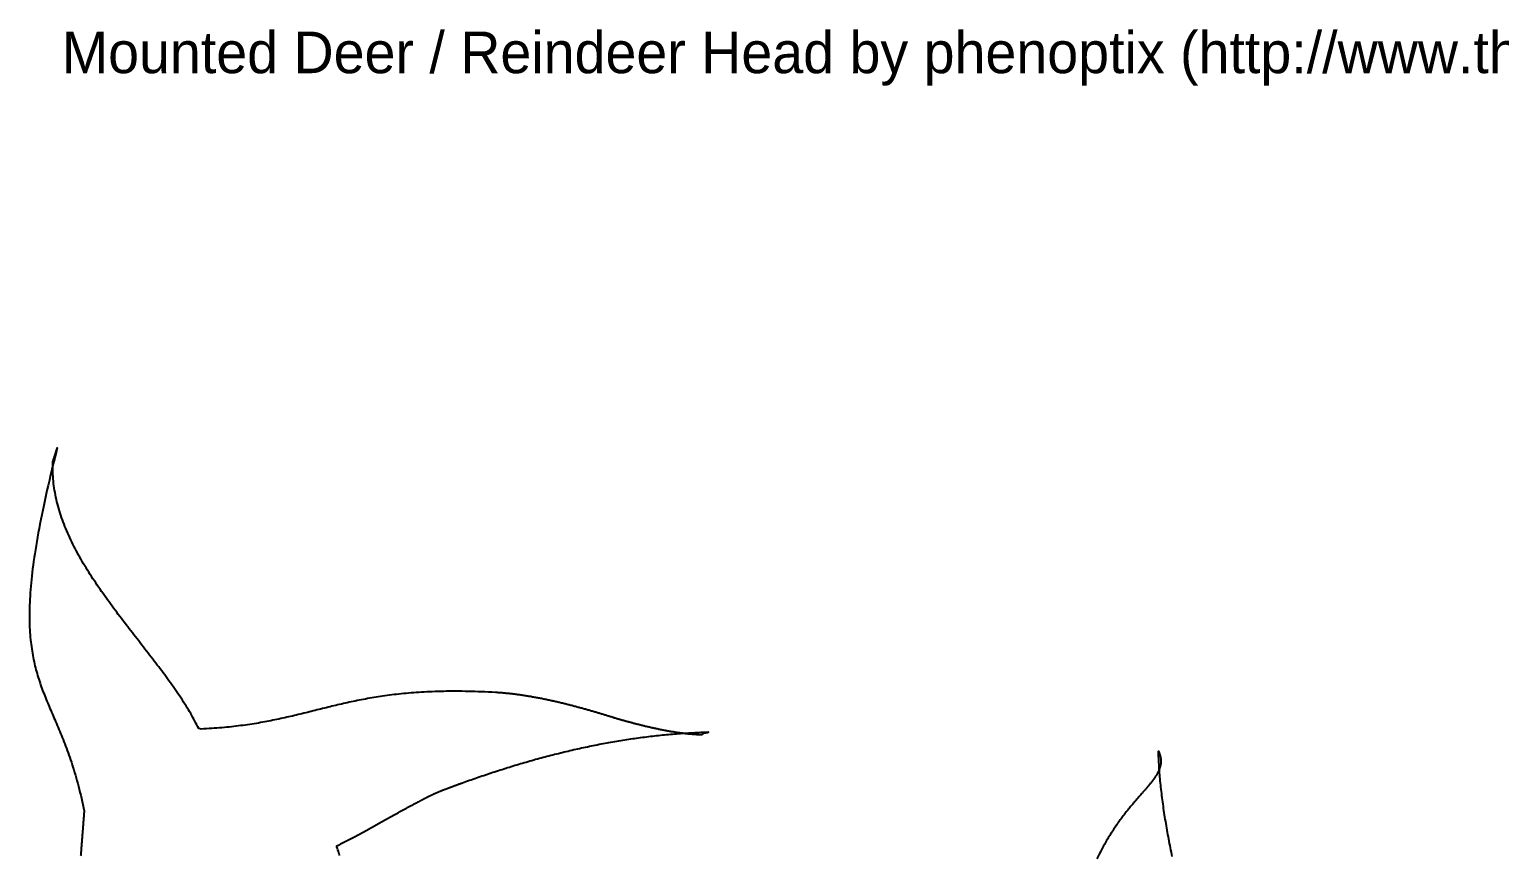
# Model space of a CAD drawing. Extents: x -41.2 to 15.8, y -4.2 to 22.
# Drawn here: x -41.13 to -34.06, y 10.86 to 14.83 of the extents above; entities that cross this region are included whole.
import ezdxf

# ---------------------------------------------------------------- set-up
doc = ezdxf.new("R2010")
doc.units = 0
doc.header["$MEASUREMENT"] = 0
doc.layers.add('dont_cut', color=3, linetype='CONTINUOUS')
doc.layers.add('LAYER_1', color=7, linetype='CONTINUOUS')

msp = doc.modelspace()

# ---------------------------------------------------------------- linework, layer by layer
at = {"layer": 'LAYER_1', "color": 7}
for points in [[(-39.6379, 10.8552, 0), (-39.6399, 10.8618, 0), (-39.642, 10.8685, 0), (-39.6442, 10.8755, 0), (-39.6465, 10.8826, 0), (-39.6488, 10.8899, 0), (-39.6512, 10.8974, 0), (-39.6515, 10.9029, 0), (-39.648, 10.9045, 0), (-39.6445, 10.9062, 0), (-39.6411, 10.9079, 0), (-39.6377, 10.9095, 0), (-39.6343, 10.9112, 0), (-39.6309, 10.9129, 0), (-39.6276, 10.9145, 0), (-39.6242, 10.9162, 0), (-39.6209, 10.9178, 0), (-39.6176, 10.9195, 0), (-39.6143, 10.9211, 0), (-39.6111, 10.9228, 0), (-39.6078, 10.9244, 0), (-39.6046, 10.926, 0), (-39.6014, 10.9277, 0), (-39.5982, 10.9293, 0), (-39.595, 10.9309, 0), (-39.5918, 10.9325, 0), (-39.5887, 10.9342, 0), (-39.5855, 10.9358, 0), (-39.5824, 10.9374, 0), (-39.5793, 10.939, 0), (-39.5762, 10.9406, 0), (-39.5731, 10.9422, 0), (-39.57, 10.9438, 0), (-39.567, 10.9455, 0), (-39.5639, 10.9471, 0), (-39.5609, 10.9487, 0), (-39.5579, 10.9503, 0), (-39.5549, 10.9519, 0), (-39.5519, 10.9535, 0), (-39.5489, 10.9551, 0), (-39.5459, 10.9567, 0), (-39.5429, 10.9583, 0), (-39.54, 10.9598, 0), (-39.537, 10.9614, 0), (-39.5341, 10.963, 0), (-39.5311, 10.9646, 0), (-39.5282, 10.9662, 0), (-39.5253, 10.9678, 0), (-39.5224, 10.9694, 0), (-39.5195, 10.971, 0), (-39.5166, 10.9726, 0), (-39.5137, 10.9742, 0), (-39.5108, 10.9757, 0), (-39.5079, 10.9773, 0), (-39.5051, 10.9789, 0), (-39.5022, 10.9805, 0), (-39.4993, 10.9821, 0), (-39.4965, 10.9837, 0), (-39.4936, 10.9853, 0), (-39.4908, 10.9869, 0), (-39.4879, 10.9885, 0), (-39.4851, 10.99, 0), (-39.4823, 10.9916, 0), (-39.4794, 10.9932, 0), (-39.4766, 10.9948, 0), (-39.4737, 10.9964, 0), (-39.4709, 10.998, 0), (-39.4681, 10.9996, 0), (-39.4652, 11.0012, 0), (-39.4624, 11.0028, 0), (-39.4596, 11.0044, 0), (-39.4567, 11.006, 0), (-39.4539, 11.0076, 0), (-39.4511, 11.0092, 0), (-39.4482, 11.0108, 0), (-39.4454, 11.0124, 0), (-39.4426, 11.014, 0), (-39.4397, 11.0156, 0), (-39.4369, 11.0172, 0), (-39.434, 11.0189, 0), (-39.4312, 11.0205, 0), (-39.4283, 11.0221, 0), (-39.4254, 11.0237, 0), (-39.4226, 11.0253, 0), (-39.4197, 11.027, 0), (-39.4168, 11.0286, 0), (-39.4139, 11.0302, 0), (-39.4111, 11.0319, 0), (-39.4082, 11.0335, 0), (-39.4053, 11.0351, 0), (-39.4023, 11.0368, 0), (-39.3994, 11.0384, 0), (-39.3965, 11.0401, 0), (-39.3936, 11.0417, 0), (-39.3906, 11.0434, 0), (-39.3877, 11.045, 0), (-39.3847, 11.0467, 0), (-39.3818, 11.0484, 0), (-39.3788, 11.05, 0), (-39.3758, 11.0517, 0), (-39.3728, 11.0534, 0), (-39.3698, 11.0551, 0), (-39.3668, 11.0567, 0), (-39.3637, 11.0584, 0), (-39.3607, 11.0601, 0), (-39.3576, 11.0618, 0), (-39.3546, 11.0635, 0), (-39.3515, 11.0652, 0), (-39.3484, 11.0669, 0), (-39.3453, 11.0687, 0), (-39.3422, 11.0704, 0), (-39.339, 11.0721, 0), (-39.3359, 11.0738, 0), (-39.3327, 11.0756, 0), (-39.3295, 11.0773, 0), (-39.3263, 11.079, 0), (-39.3231, 11.0808, 0), (-39.3199, 11.0826, 0), (-39.3166, 11.0843, 0), (-39.3134, 11.0861, 0), (-39.3101, 11.0878, 0), (-39.3068, 11.0896, 0), (-39.3035, 11.0914, 0), (-39.3001, 11.0932, 0), (-39.2968, 11.095, 0), (-39.2934, 11.0968, 0), (-39.29, 11.0986, 0), (-39.2866, 11.1004, 0), (-39.2832, 11.1022, 0), (-39.2797, 11.1041, 0), (-39.2762, 11.1059, 0), (-39.2727, 11.1077, 0), (-39.2692, 11.1096, 0), (-39.2657, 11.1114, 0), (-39.2621, 11.1133, 0), (-39.2596, 11.1146, 0), (-39.2578, 11.1155, 0), (-39.2561, 11.1164, 0), (-39.2543, 11.1173, 0), (-39.2526, 11.1182, 0), (-39.2509, 11.1191, 0), (-39.2492, 11.12, 0), (-39.2476, 11.1209, 0), (-39.2459, 11.1217, 0), (-39.2443, 11.1225, 0), (-39.2427, 11.1234, 0), (-39.2412, 11.1242, 0), (-39.2396, 11.125, 0), (-39.2381, 11.1258, 0), (-39.2366, 11.1266, 0), (-39.2351, 11.1273, 0), (-39.2337, 11.1281, 0), (-39.2322, 11.1288, 0), (-39.2308, 11.1296, 0), (-39.2294, 11.1303, 0), (-39.228, 11.131, 0), (-39.2266, 11.1318, 0), (-39.2252, 11.1325, 0), (-39.2239, 11.1332, 0), (-39.2225, 11.1338, 0), (-39.2212, 11.1345, 0), (-39.2199, 11.1352, 0), (-39.2186, 11.1359, 0), (-39.2173, 11.1365, 0), (-39.216, 11.1372, 0), (-39.2148, 11.1378, 0), (-39.2135, 11.1385, 0), (-39.2123, 11.1391, 0), (-39.211, 11.1397, 0), (-39.2098, 11.1403, 0), (-39.2086, 11.141, 0), (-39.2073, 11.1416, 0), (-39.2061, 11.1422, 0), (-39.2049, 11.1428, 0), (-39.2037, 11.1434, 0), (-39.2025, 11.1439, 0), (-39.2013, 11.1445, 0), (-39.2001, 11.1451, 0), (-39.1989, 11.1457, 0), (-39.1978, 11.1463, 0), (-39.1966, 11.1468, 0), (-39.1954, 11.1474, 0), (-39.1942, 11.148, 0), (-39.193, 11.1485, 0), (-39.1918, 11.1491, 0), (-39.1906, 11.1497, 0), (-39.1895, 11.1502, 0), (-39.1883, 11.1508, 0), (-39.1871, 11.1513, 0), (-39.1859, 11.1519, 0), (-39.1847, 11.1524, 0), (-39.1834, 11.153, 0), (-39.1822, 11.1535, 0), (-39.181, 11.1541, 0), (-39.1798, 11.1546, 0), (-39.1785, 11.1552, 0), (-39.1773, 11.1557, 0), (-39.176, 11.1563, 0), (-39.1748, 11.1568, 0), (-39.1735, 11.1574, 0), (-39.1722, 11.158, 0), (-39.1709, 11.1585, 0), (-39.1696, 11.1591, 0), (-39.1683, 11.1596, 0), (-39.167, 11.1602, 0), (-39.1656, 11.1608, 0), (-39.1643, 11.1613, 0), (-39.1629, 11.1619, 0), (-39.1615, 11.1625, 0), (-39.1601, 11.1631, 0), (-39.1587, 11.1637, 0), (-39.1573, 11.1642, 0), (-39.1558, 11.1648, 0), (-39.1543, 11.1654, 0), (-39.1529, 11.166, 0), (-39.1513, 11.1667, 0), (-39.1498, 11.1673, 0), (-39.1483, 11.1679, 0), (-39.1467, 11.1685, 0), (-39.1451, 11.1691, 0), (-39.1435, 11.1698, 0), (-39.1418, 11.1704, 0), (-39.1402, 11.1711, 0), (-39.1385, 11.1717, 0), (-39.1368, 11.1724, 0), (-39.1351, 11.1731, 0), (-39.1333, 11.1738, 0), (-39.1315, 11.1744, 0), (-39.1297, 11.1751, 0), (-39.1279, 11.1758, 0), (-39.126, 11.1766, 0), (-39.1241, 11.1773, 0), (-39.1222, 11.178, 0), (-39.1202, 11.1788, 0), (-39.1182, 11.1795, 0), (-39.1162, 11.1803, 0), (-39.1142, 11.181, 0), (-39.1121, 11.1818, 0), (-39.11, 11.1826, 0), (-39.1078, 11.1834, 0), (-39.1056, 11.1842, 0), (-39.1034, 11.1851, 0), (-39.1012, 11.1859, 0), (-39.0989, 11.1868, 0), (-39.0965, 11.1876, 0), (-39.0942, 11.1885, 0), (-39.0918, 11.1894, 0), (-39.0894, 11.1903, 0), (-39.0869, 11.1912, 0), (-39.0844, 11.1921, 0), (-39.0818, 11.193, 0), (-39.0792, 11.194, 0), (-39.0766, 11.195, 0), (-39.0739, 11.1959, 0), (-39.0712, 11.1969, 0), (-39.0684, 11.198, 0), (-39.0656, 11.199, 0), (-39.0628, 11.2, 0), (-39.0599, 11.2011, 0), (-39.0569, 11.2021, 0), (-39.0539, 11.2032, 0), (-39.0509, 11.2043, 0), (-39.0478, 11.2055, 0), (-39.0398, 11.2084, 0), (-39.0313, 11.2114, 0), (-39.0227, 11.2145, 0), (-39.0141, 11.2176, 0), (-39.0055, 11.2206, 0), (-38.9969, 11.2237, 0), (-38.9883, 11.2267, 0), (-38.9796, 11.2297, 0), (-38.9709, 11.2327, 0), (-38.9623, 11.2357, 0), (-38.9536, 11.2387, 0), (-38.9449, 11.2416, 0), (-38.9361, 11.2446, 0), (-38.9274, 11.2475, 0), (-38.9186, 11.2505, 0), (-38.9099, 11.2534, 0), (-38.9011, 11.2563, 0), (-38.8923, 11.2591, 0), (-38.8835, 11.262, 0), (-38.8746, 11.2649, 0), (-38.8658, 11.2677, 0), (-38.8569, 11.2705, 0), (-38.8481, 11.2733, 0), (-38.8392, 11.2761, 0), (-38.8303, 11.2789, 0), (-38.8214, 11.2817, 0), (-38.8125, 11.2844, 0), (-38.8035, 11.2872, 0), (-38.7946, 11.2899, 0), (-38.7856, 11.2926, 0), (-38.7766, 11.2953, 0), (-38.7677, 11.2979, 0), (-38.7587, 11.3006, 0), (-38.7496, 11.3032, 0), (-38.7406, 11.3058, 0), (-38.7316, 11.3084, 0), (-38.7225, 11.311, 0), (-38.7135, 11.3136, 0), (-38.7044, 11.3161, 0), (-38.6953, 11.3187, 0), (-38.6862, 11.3212, 0), (-38.6771, 11.3237, 0), (-38.668, 11.3261, 0), (-38.6588, 11.3286, 0), (-38.6497, 11.331, 0), (-38.6405, 11.3335, 0), (-38.6314, 11.3359, 0), (-38.6222, 11.3382, 0), (-38.613, 11.3406, 0), (-38.6038, 11.3429, 0), (-38.5946, 11.3452, 0), (-38.5854, 11.3475, 0), (-38.5761, 11.3498, 0), (-38.5669, 11.3521, 0), (-38.5576, 11.3543, 0), (-38.5484, 11.3565, 0), (-38.5391, 11.3587, 0), (-38.5298, 11.3609, 0), (-38.5205, 11.3631, 0), (-38.5112, 11.3652, 0), (-38.5019, 11.3673, 0), (-38.4926, 11.3694, 0), (-38.4832, 11.3715, 0), (-38.4739, 11.3735, 0), (-38.4645, 11.3755, 0), (-38.4552, 11.3775, 0), (-38.4458, 11.3795, 0), (-38.4364, 11.3815, 0), (-38.427, 11.3834, 0), (-38.4176, 11.3853, 0), (-38.4082, 11.3872, 0), (-38.3988, 11.389, 0), (-38.3894, 11.3909, 0), (-38.38, 11.3927, 0), (-38.3705, 11.3945, 0), (-38.3611, 11.3962, 0), (-38.3516, 11.398, 0), (-38.3422, 11.3997, 0), (-38.3327, 11.4014, 0), (-38.3232, 11.403, 0), (-38.3137, 11.4047, 0), (-38.3042, 11.4063, 0), (-38.2947, 11.4079, 0), (-38.2852, 11.4094, 0), (-38.2757, 11.411, 0), (-38.2662, 11.4125, 0), (-38.2567, 11.414, 0), (-38.2471, 11.4154, 0), (-38.2376, 11.4168, 0), (-38.228, 11.4182, 0), (-38.2185, 11.4196, 0), (-38.2089, 11.421, 0), (-38.1993, 11.4223, 0), (-38.1898, 11.4236, 0), (-38.1802, 11.4248, 0), (-38.1706, 11.4261, 0), (-38.161, 11.4273, 0), (-38.1514, 11.4285, 0), (-38.1418, 11.4296, 0), (-38.1322, 11.4307, 0), (-38.1226, 11.4318, 0), (-38.113, 11.4329, 0), (-38.1033, 11.4339, 0), (-38.0937, 11.4349, 0), (-38.0841, 11.4359, 0), (-38.0744, 11.4368, 0), (-38.0648, 11.4378, 0), (-38.0551, 11.4386, 0), (-38.0455, 11.4395, 0), (-38.0358, 11.4403, 0), (-38.0262, 11.4411, 0), (-38.0165, 11.4419, 0), (-38.0068, 11.4426, 0), (-37.9972, 11.4433, 0), (-37.9875, 11.444, 0), (-37.9778, 11.4446, 0), (-37.9681, 11.4452, 0), (-37.9584, 11.4458, 0), (-37.9487, 11.4463, 0), (-37.939, 11.4468, 0), (-37.9293, 11.4473, 0), (-37.9196, 11.4478, 0), (-37.9099, 11.4482, 0), (-37.9002, 11.4486, 0), (-37.8905, 11.4489, 0), (-37.8808, 11.4492, 0), (-37.8711, 11.4495, 0), (-37.8631, 11.4497, 0), (-37.8633, 11.4495, 0), (-37.8635, 11.4493, 0), (-37.8637, 11.4492, 0), (-37.8639, 11.449, 0), (-37.8641, 11.4489, 0), (-37.8644, 11.4487, 0), (-37.8646, 11.4486, 0), (-37.8648, 11.4484, 0), (-37.8651, 11.4483, 0), (-37.8653, 11.4482, 0), (-37.8655, 11.448, 0), (-37.8658, 11.4479, 0), (-37.866, 11.4478, 0), (-37.8663, 11.4477, 0), (-37.8665, 11.4476, 0), (-37.8668, 11.4475, 0), (-37.867, 11.4474, 0), (-37.8673, 11.4473, 0), (-37.8676, 11.4472, 0), (-37.8678, 11.4471, 0), (-37.8681, 11.447, 0), (-37.8684, 11.4469, 0), (-37.8686, 11.4468, 0), (-37.8689, 11.4467, 0), (-37.8692, 11.4466, 0), (-37.8695, 11.4466, 0), (-37.8698, 11.4465, 0), (-37.87, 11.4464, 0), (-37.8703, 11.4463, 0), (-37.8706, 11.4463, 0), (-37.8709, 11.4462, 0), (-37.8712, 11.4462, 0), (-37.8715, 11.4461, 0), (-37.8718, 11.446, 0), (-37.8721, 11.446, 0), (-37.8724, 11.4459, 0), (-37.8727, 11.4459, 0), (-37.873, 11.4458, 0), (-37.8733, 11.4458, 0), (-37.8736, 11.4457, 0), (-37.8739, 11.4457, 0), (-37.8742, 11.4456, 0), (-37.8745, 11.4456, 0), (-37.8748, 11.4455, 0), (-37.8751, 11.4455, 0), (-37.8754, 11.4454, 0), (-37.8757, 11.4454, 0), (-37.876, 11.4454, 0), (-37.8763, 11.4453, 0), (-37.8766, 11.4453, 0), (-37.8769, 11.4452, 0), (-37.8772, 11.4452, 0), (-37.8775, 11.4452, 0), (-37.8778, 11.4451, 0), (-37.8781, 11.4451, 0), (-37.8784, 11.445, 0), (-37.8787, 11.445, 0), (-37.879, 11.445, 0), (-37.8793, 11.4449, 0), (-37.8796, 11.4449, 0), (-37.88, 11.4448, 0), (-37.8803, 11.4448, 0), (-37.8806, 11.4448, 0), (-37.8809, 11.4447, 0), (-37.8812, 11.4447, 0), (-37.8814, 11.4446, 0), (-37.8817, 11.4446, 0), (-37.882, 11.4445, 0), (-37.8823, 11.4445, 0), (-37.8826, 11.4444, 0), (-37.8829, 11.4444, 0), (-37.8832, 11.4443, 0), (-37.8835, 11.4443, 0), (-37.8838, 11.4442, 0), (-37.8841, 11.4442, 0), (-37.8843, 11.4441, 0), (-37.8846, 11.4441, 0), (-37.8849, 11.444, 0), (-37.8852, 11.4439, 0), (-37.8855, 11.4439, 0), (-37.8857, 11.4438, 0), (-37.886, 11.4437, 0), (-37.8863, 11.4437, 0), (-37.8865, 11.4436, 0), (-37.8868, 11.4435, 0), (-37.887, 11.4434, 0), (-37.8873, 11.4433, 0), (-37.8876, 11.4433, 0), (-37.8878, 11.4432, 0), (-37.8881, 11.4431, 0), (-37.8883, 11.443, 0), (-37.8885, 11.4429, 0), (-37.8888, 11.4428, 0), (-37.889, 11.4427, 0), (-37.8893, 11.4426, 0), (-37.8895, 11.4424, 0), (-37.8897, 11.4423, 0), (-37.8899, 11.4422, 0), (-37.8901, 11.4421, 0), (-37.8904, 11.4419, 0), (-37.8906, 11.4418, 0), (-37.8908, 11.4417, 0), (-37.891, 11.4415, 0), (-37.8912, 11.4414, 0), (-37.8914, 11.4412, 0), (-37.8916, 11.4411, 0), (-37.8918, 11.4409, 0), (-37.8919, 11.4408, 0), (-37.8921, 11.4406, 0), (-37.8923, 11.4404, 0), (-37.8925, 11.4402, 0), (-37.8926, 11.4401, 0), (-37.8928, 11.4399, 0), (-37.8929, 11.4397, 0), (-37.8931, 11.4395, 0), (-37.8932, 11.4393, 0), (-37.8934, 11.4391, 0), (-37.8935, 11.4388, 0), (-37.8936, 11.4386, 0), (-37.8938, 11.4384, 0), (-37.8939, 11.4382, 0), (-37.894, 11.4379, 0), (-37.8941, 11.4377, 0), (-37.8942, 11.4374, 0), (-37.8943, 11.4372, 0), (-37.8944, 11.4369, 0), (-37.8945, 11.4366, 0), (-37.8962, 11.4365, 0), (-37.9001, 11.4366, 0), (-37.904, 11.4367, 0), (-37.9079, 11.4368, 0), (-37.9118, 11.4369, 0), (-37.9158, 11.4371, 0), (-37.9198, 11.4373, 0), (-37.9238, 11.4375, 0), (-37.9279, 11.4378, 0), (-37.9319, 11.438, 0), (-37.936, 11.4383, 0), (-37.9401, 11.4386, 0), (-37.9442, 11.439, 0), (-37.9483, 11.4393, 0), (-37.9525, 11.4397, 0), (-37.9567, 11.4401, 0), (-37.9608, 11.4405, 0), (-37.965, 11.4409, 0), (-37.9693, 11.4414, 0), (-37.9735, 11.4419, 0), (-37.9777, 11.4424, 0), (-37.982, 11.4429, 0), (-37.9862, 11.4434, 0), (-37.9905, 11.444, 0), (-37.9947, 11.4445, 0), (-37.999, 11.4451, 0), (-38.0033, 11.4457, 0), (-38.0076, 11.4463, 0), (-38.0119, 11.4469, 0), (-38.0162, 11.4476, 0), (-38.0205, 11.4482, 0), (-38.0248, 11.4489, 0), (-38.0291, 11.4496, 0), (-38.0334, 11.4503, 0), (-38.0377, 11.451, 0), (-38.0421, 11.4517, 0), (-38.0464, 11.4525, 0), (-38.0507, 11.4532, 0), (-38.055, 11.454, 0), (-38.0593, 11.4548, 0), (-38.0636, 11.4555, 0), (-38.0678, 11.4563, 0), (-38.0721, 11.4571, 0), (-38.0764, 11.4579, 0), (-38.0807, 11.4588, 0), (-38.0849, 11.4596, 0), (-38.0892, 11.4604, 0), (-38.0934, 11.4613, 0), (-38.0976, 11.4621, 0), (-38.1018, 11.463, 0), (-38.106, 11.4639, 0), (-38.1102, 11.4647, 0), (-38.1143, 11.4656, 0), (-38.1185, 11.4665, 0), (-38.1226, 11.4674, 0), (-38.1267, 11.4683, 0), (-38.1308, 11.4692, 0), (-38.1349, 11.4701, 0), (-38.139, 11.471, 0), (-38.143, 11.4719, 0), (-38.147, 11.4728, 0), (-38.151, 11.4738, 0), (-38.1549, 11.4747, 0), (-38.1589, 11.4756, 0), (-38.1628, 11.4765, 0), (-38.1667, 11.4774, 0), (-38.1705, 11.4784, 0), (-38.1744, 11.4793, 0), (-38.1782, 11.4802, 0), (-38.1819, 11.4811, 0), (-38.1857, 11.482, 0), (-38.1894, 11.483, 0), (-38.1931, 11.4839, 0), (-38.1967, 11.4848, 0), (-38.2003, 11.4857, 0), (-38.2039, 11.4866, 0), (-38.2075, 11.4875, 0), (-38.211, 11.4884, 0), (-38.2144, 11.4893, 0), (-38.2179, 11.4902, 0), (-38.2212, 11.4911, 0), (-38.2246, 11.4919, 0), (-38.2279, 11.4928, 0), (-38.2312, 11.4937, 0), (-38.2344, 11.4945, 0), (-38.2376, 11.4954, 0), (-38.2407, 11.4962, 0), (-38.2438, 11.4971, 0), (-38.2469, 11.4979, 0), (-38.2499, 11.4987, 0), (-38.2528, 11.4995, 0), (-38.2557, 11.5003, 0), (-38.2586, 11.5011, 0), (-38.2614, 11.5019, 0), (-38.2641, 11.5027, 0), (-38.2668, 11.5034, 0), (-38.2695, 11.5042, 0), (-38.2721, 11.5049, 0), (-38.2746, 11.5056, 0), (-38.2771, 11.5063, 0), (-38.2795, 11.507, 0), (-38.2819, 11.5077, 0), (-38.2842, 11.5084, 0), (-38.2865, 11.509, 0), (-38.2887, 11.5097, 0), (-38.2908, 11.5103, 0), (-38.2929, 11.5109, 0), (-38.2949, 11.5115, 0), (-38.2969, 11.5121, 0), (-38.2988, 11.5126, 0), (-38.3006, 11.5132, 0), (-38.3024, 11.5137, 0), (-38.3041, 11.5142, 0), (-38.3057, 11.5147, 0), (-38.3072, 11.5152, 0), (-38.3087, 11.5156, 0), (-38.3102, 11.516, 0), (-38.3115, 11.5164, 0), (-38.3128, 11.5168, 0), (-38.314, 11.5172, 0), (-38.3151, 11.5175, 0), (-38.3162, 11.5179, 0), (-38.3172, 11.5182, 0), (-38.3181, 11.5184, 0), (-38.3189, 11.5187, 0), (-38.3197, 11.5189, 0), (-38.3204, 11.5191, 0), (-38.321, 11.5193, 0), (-38.3238, 11.5202, 0), (-38.3275, 11.5214, 0), (-38.3312, 11.5225, 0), (-38.335, 11.5237, 0), (-38.3388, 11.5248, 0), (-38.3426, 11.526, 0), (-38.3464, 11.5272, 0), (-38.3503, 11.5284, 0), (-38.3541, 11.5295, 0), (-38.358, 11.5307, 0), (-38.3619, 11.5319, 0), (-38.3658, 11.5331, 0), (-38.3697, 11.5343, 0), (-38.3737, 11.5355, 0), (-38.3776, 11.5367, 0), (-38.3816, 11.5379, 0), (-38.3856, 11.5391, 0), (-38.3896, 11.5402, 0), (-38.3937, 11.5414, 0), (-38.3977, 11.5426, 0), (-38.4018, 11.5438, 0), (-38.4059, 11.545, 0), (-38.4099, 11.5462, 0), (-38.4141, 11.5474, 0), (-38.4182, 11.5486, 0), (-38.4223, 11.5498, 0), (-38.4265, 11.551, 0), (-38.4306, 11.5522, 0), (-38.4348, 11.5534, 0), (-38.439, 11.5546, 0), (-38.4432, 11.5558, 0), (-38.4474, 11.557, 0), (-38.4517, 11.5582, 0), (-38.4559, 11.5594, 0), (-38.4602, 11.5606, 0), (-38.4645, 11.5618, 0), (-38.4688, 11.563, 0), (-38.4731, 11.5642, 0), (-38.4774, 11.5654, 0), (-38.4817, 11.5666, 0), (-38.486, 11.5677, 0), (-38.4904, 11.5689, 0), (-38.4947, 11.5701, 0), (-38.4991, 11.5713, 0), (-38.5035, 11.5724, 0), (-38.5079, 11.5736, 0), (-38.5123, 11.5747, 0), (-38.5167, 11.5759, 0), (-38.5212, 11.5771, 0), (-38.5256, 11.5782, 0), (-38.53, 11.5793, 0), (-38.5345, 11.5805, 0), (-38.539, 11.5816, 0), (-38.5434, 11.5827, 0), (-38.5479, 11.5839, 0), (-38.5524, 11.585, 0), (-38.5569, 11.5861, 0), (-38.5615, 11.5872, 0), (-38.566, 11.5883, 0), (-38.5705, 11.5894, 0), (-38.5751, 11.5905, 0), (-38.5796, 11.5916, 0), (-38.5842, 11.5926, 0), (-38.5887, 11.5937, 0), (-38.5933, 11.5948, 0), (-38.5979, 11.5958, 0), (-38.6025, 11.5969, 0), (-38.6071, 11.5979, 0), (-38.6117, 11.599, 0), (-38.6163, 11.6, 0), (-38.6209, 11.601, 0), (-38.6255, 11.602, 0), (-38.6301, 11.603, 0), (-38.6348, 11.604, 0), (-38.6394, 11.605, 0), (-38.6441, 11.606, 0), (-38.6487, 11.6069, 0), (-38.6534, 11.6079, 0), (-38.658, 11.6088, 0), (-38.6627, 11.6098, 0), (-38.6674, 11.6107, 0), (-38.672, 11.6116, 0), (-38.6767, 11.6125, 0), (-38.6814, 11.6134, 0), (-38.6861, 11.6143, 0), (-38.6908, 11.6152, 0), (-38.6955, 11.6161, 0), (-38.7002, 11.6169, 0), (-38.7049, 11.6178, 0), (-38.7096, 11.6186, 0), (-38.7143, 11.6194, 0), (-38.719, 11.6203, 0), (-38.7237, 11.6211, 0), (-38.7284, 11.6218, 0), (-38.7331, 11.6226, 0), (-38.7379, 11.6234, 0), (-38.7426, 11.6241, 0), (-38.7473, 11.6249, 0), (-38.752, 11.6256, 0), (-38.7568, 11.6263, 0), (-38.7615, 11.627, 0), (-38.7662, 11.6277, 0), (-38.7709, 11.6284, 0), (-38.7757, 11.629, 0), (-38.7804, 11.6297, 0), (-38.7851, 11.6303, 0), (-38.7899, 11.6309, 0), (-38.7946, 11.6315, 0), (-38.7993, 11.6321, 0), (-38.804, 11.6327, 0), (-38.8088, 11.6333, 0), (-38.8135, 11.6338, 0), (-38.8182, 11.6343, 0), (-38.8229, 11.6348, 0), (-38.8277, 11.6353, 0), (-38.8324, 11.6358, 0), (-38.8371, 11.6363, 0), (-38.8418, 11.6367, 0), (-38.8465, 11.6372, 0), (-38.8512, 11.6376, 0), (-38.8559, 11.638, 0), (-38.8607, 11.6384, 0), (-38.8654, 11.6388, 0), (-38.8701, 11.6391, 0), (-38.8747, 11.6394, 0), (-38.8794, 11.6398, 0), (-38.8841, 11.6401, 0), (-38.8888, 11.6403, 0), (-38.9056, 11.6413, 0), (-38.9225, 11.6422, 0), (-38.9392, 11.6429, 0), (-38.9556, 11.6436, 0), (-38.9718, 11.6443, 0), (-38.9879, 11.6448, 0), (-39.0037, 11.6452, 0), (-39.0193, 11.6456, 0), (-39.0347, 11.6459, 0), (-39.05, 11.6461, 0), (-39.065, 11.6463, 0), (-39.0799, 11.6463, 0), (-39.0945, 11.6463, 0), (-39.109, 11.6463, 0), (-39.1233, 11.6461, 0), (-39.1375, 11.6459, 0), (-39.1514, 11.6456, 0), (-39.1652, 11.6452, 0), (-39.1788, 11.6448, 0), (-39.1923, 11.6443, 0), (-39.2056, 11.6438, 0), (-39.2187, 11.6432, 0), (-39.2317, 11.6425, 0), (-39.2445, 11.6417, 0), (-39.2572, 11.6409, 0), (-39.2697, 11.6401, 0), (-39.2821, 11.6392, 0), (-39.2943, 11.6382, 0), (-39.3064, 11.6372, 0), (-39.3184, 11.6361, 0), (-39.3302, 11.635, 0), (-39.342, 11.6338, 0), (-39.3535, 11.6326, 0), (-39.365, 11.6313, 0), (-39.3763, 11.6299, 0), (-39.3876, 11.6286, 0), (-39.3987, 11.6272, 0), (-39.4097, 11.6257, 0), (-39.4206, 11.6242, 0), (-39.4314, 11.6226, 0), (-39.4421, 11.6211, 0), (-39.4526, 11.6194, 0), (-39.4631, 11.6178, 0), (-39.4735, 11.6161, 0), (-39.4838, 11.6143, 0), (-39.494, 11.6126, 0), (-39.5042, 11.6107, 0), (-39.5142, 11.6089, 0), (-39.5242, 11.607, 0), (-39.5341, 11.6051, 0), (-39.5439, 11.6032, 0), (-39.5537, 11.6013, 0), (-39.5634, 11.5993, 0), (-39.573, 11.5973, 0), (-39.5826, 11.5953, 0), (-39.5921, 11.5932, 0), (-39.6016, 11.5911, 0), (-39.611, 11.589, 0), (-39.6203, 11.5869, 0), (-39.6296, 11.5848, 0), (-39.6389, 11.5827, 0), (-39.6481, 11.5805, 0), (-39.6573, 11.5783, 0), (-39.6665, 11.5761, 0), (-39.6756, 11.5739, 0), (-39.6847, 11.5717, 0), (-39.6938, 11.5695, 0), (-39.7028, 11.5673, 0), (-39.7119, 11.5651, 0), (-39.7209, 11.5628, 0), (-39.7299, 11.5606, 0), (-39.7389, 11.5583, 0), (-39.7479, 11.5561, 0), (-39.7568, 11.5538, 0), (-39.7658, 11.5516, 0), (-39.7748, 11.5493, 0), (-39.7838, 11.5471, 0), (-39.7928, 11.5448, 0), (-39.8018, 11.5426, 0), (-39.8108, 11.5404, 0), (-39.8199, 11.5381, 0), (-39.8289, 11.5359, 0), (-39.838, 11.5337, 0), (-39.8471, 11.5315, 0), (-39.8563, 11.5294, 0), (-39.8654, 11.5272, 0), (-39.8746, 11.525, 0), (-39.8839, 11.5229, 0), (-39.8931, 11.5208, 0), (-39.9025, 11.5187, 0), (-39.9118, 11.5166, 0), (-39.9213, 11.5145, 0), (-39.9307, 11.5125, 0), (-39.9403, 11.5105, 0), (-39.9498, 11.5085, 0), (-39.9595, 11.5065, 0), (-39.9692, 11.5045, 0), (-39.979, 11.5026, 0), (-39.9888, 11.5007, 0), (-39.9988, 11.4989, 0), (-40.0088, 11.4971, 0), (-40.0188, 11.4953, 0), (-40.029, 11.4935, 0), (-40.0392, 11.4918, 0), (-40.0496, 11.4901, 0), (-40.06, 11.4884, 0), (-40.0705, 11.4868, 0), (-40.0811, 11.4853, 0), (-40.0919, 11.4837, 0), (-40.1027, 11.4822, 0), (-40.1136, 11.4808, 0), (-40.1246, 11.4794, 0), (-40.1358, 11.478, 0), (-40.147, 11.4767, 0), (-40.1584, 11.4754, 0), (-40.1699, 11.4742, 0), (-40.1815, 11.4731, 0), (-40.1933, 11.472, 0), (-40.2052, 11.4709, 0), (-40.2172, 11.4699, 0), (-40.2293, 11.4689, 0), (-40.2416, 11.468, 0), (-40.2541, 11.4672, 0), (-40.2666, 11.4664, 0), (-40.2794, 11.4657, 0), (-40.2922, 11.4651, 0), (-40.3053, 11.4645, 0), (-40.3162, 11.4663, 0), (-40.3207, 11.4753, 0), (-40.3252, 11.4844, 0), (-40.3299, 11.4934, 0), (-40.3348, 11.5025, 0), (-40.3397, 11.5116, 0), (-40.3447, 11.5207, 0), (-40.3499, 11.5299, 0), (-40.3552, 11.539, 0), (-40.3606, 11.5482, 0), (-40.3661, 11.5573, 0), (-40.3717, 11.5665, 0), (-40.3774, 11.5757, 0), (-40.3832, 11.5849, 0), (-40.3891, 11.5942, 0), (-40.3951, 11.6034, 0), (-40.4012, 11.6127, 0), (-40.4074, 11.622, 0), (-40.4136, 11.6313, 0), (-40.42, 11.6406, 0), (-40.4264, 11.6499, 0), (-40.4329, 11.6592, 0), (-40.4395, 11.6686, 0), (-40.4461, 11.678, 0), (-40.4529, 11.6874, 0), (-40.4597, 11.6968, 0), (-40.4665, 11.7062, 0), (-40.4734, 11.7156, 0), (-40.4804, 11.7251, 0), (-40.4874, 11.7346, 0), (-40.4945, 11.744, 0), (-40.5016, 11.7535, 0), (-40.5088, 11.7631, 0), (-40.5161, 11.7726, 0), (-40.5233, 11.7821, 0), (-40.5306, 11.7917, 0), (-40.538, 11.8013, 0), (-40.5454, 11.8109, 0), (-40.5528, 11.8205, 0), (-40.5602, 11.8301, 0), (-40.5677, 11.8398, 0), (-40.5752, 11.8495, 0), (-40.5827, 11.8591, 0), (-40.5903, 11.8688, 0), (-40.5978, 11.8786, 0), (-40.6054, 11.8883, 0), (-40.613, 11.898, 0), (-40.6206, 11.9078, 0), (-40.6282, 11.9176, 0), (-40.6358, 11.9274, 0), (-40.6434, 11.9372, 0), (-40.6509, 11.947, 0), (-40.6585, 11.9569, 0), (-40.6661, 11.9667, 0), (-40.6737, 11.9766, 0), (-40.6813, 11.9865, 0), (-40.6888, 11.9964, 0), (-40.6963, 12.0064, 0), (-40.7038, 12.0163, 0), (-40.7113, 12.0263, 0), (-40.7188, 12.0363, 0), (-40.7262, 12.0463, 0), (-40.7336, 12.0563, 0), (-40.741, 12.0663, 0), (-40.7483, 12.0764, 0), (-40.7556, 12.0865, 0), (-40.7628, 12.0966, 0), (-40.77, 12.1067, 0), (-40.7771, 12.1168, 0), (-40.7842, 12.1269, 0), (-40.7913, 12.1371, 0), (-40.7983, 12.1473, 0), (-40.8052, 12.1575, 0), (-40.8121, 12.1677, 0), (-40.8189, 12.1779, 0), (-40.8256, 12.1882, 0), (-40.8323, 12.1985, 0), (-40.8389, 12.2087, 0), (-40.8454, 12.219, 0), (-40.8519, 12.2294, 0), (-40.8582, 12.2397, 0), (-40.8645, 12.2501, 0), (-40.8707, 12.2604, 0), (-40.8768, 12.2708, 0), (-40.8829, 12.2812, 0), (-40.8888, 12.2917, 0), (-40.8946, 12.3021, 0), (-40.9004, 12.3126, 0), (-40.906, 12.3231, 0), (-40.9115, 12.3336, 0), (-40.917, 12.3441, 0), (-40.9223, 12.3547, 0), (-40.9275, 12.3652, 0), (-40.9326, 12.3758, 0), (-40.9375, 12.3864, 0), (-40.9424, 12.397, 0), (-40.9471, 12.4077, 0), (-40.9517, 12.4183, 0), (-40.9562, 12.429, 0), (-40.9606, 12.4397, 0), (-40.9648, 12.4504, 0), (-40.9688, 12.4611, 0), (-40.9728, 12.4719, 0), (-40.9766, 12.4826, 0), (-40.9802, 12.4934, 0), (-40.9837, 12.5042, 0), (-40.9871, 12.5151, 0), (-40.9903, 12.5259, 0), (-40.9934, 12.5368, 0), (-40.9963, 12.5476, 0), (-40.999, 12.5585, 0), (-41.0016, 12.5695, 0), (-41.004, 12.5804, 0), (-41.0062, 12.5914, 0), (-41.0083, 12.6024, 0), (-41.0102, 12.6134, 0), (-41.0119, 12.6244, 0), (-41.0135, 12.6354, 0), (-41.0148, 12.6465, 0), (-41.016, 12.6575, 0), (-41.017, 12.6686, 0), (-41.0178, 12.6798, 0), (-41.0184, 12.6909, 0), (-41.0188, 12.7021, 0), (-41.019, 12.7132, 0), (-41.0191, 12.7244, 0), (-41.0189, 12.7357, 0), (-41.0185, 12.7469, 0), (-41.0182, 12.7523, 0), (-41.0182, 12.7524, 0), (-41.0182, 12.7524, 0), (-41.0182, 12.7525, 0), (-41.0181, 12.7526, 0), (-41.0181, 12.7527, 0), (-41.0181, 12.7528, 0), (-41.018, 12.753, 0), (-41.018, 12.7532, 0), (-41.0179, 12.7534, 0), (-41.0178, 12.7536, 0), (-41.0177, 12.7538, 0), (-41.0177, 12.7541, 0), (-41.0176, 12.7544, 0), (-41.0175, 12.7547, 0), (-41.0174, 12.755, 0), (-41.0173, 12.7553, 0), (-41.0171, 12.7557, 0), (-41.017, 12.7561, 0), (-41.0169, 12.7565, 0), (-41.0168, 12.7569, 0), (-41.0166, 12.7573, 0), (-41.0165, 12.7577, 0), (-41.0163, 12.7582, 0), (-41.0162, 12.7587, 0), (-41.016, 12.7591, 0), (-41.0159, 12.7596, 0), (-41.0157, 12.7602, 0), (-41.0155, 12.7607, 0), (-41.0154, 12.7612, 0), (-41.0152, 12.7618, 0), (-41.015, 12.7623, 0), (-41.0148, 12.7629, 0), (-41.0146, 12.7635, 0), (-41.0144, 12.7641, 0), (-41.0142, 12.7647, 0), (-41.014, 12.7654, 0), (-41.0138, 12.766, 0), (-41.0136, 12.7666, 0), (-41.0134, 12.7673, 0), (-41.0132, 12.7679, 0), (-41.013, 12.7686, 0), (-41.0128, 12.7693, 0), (-41.0126, 12.77, 0), (-41.0123, 12.7707, 0), (-41.0121, 12.7714, 0), (-41.0119, 12.7721, 0), (-41.0117, 12.7728, 0), (-41.0114, 12.7735, 0), (-41.0112, 12.7743, 0), (-41.011, 12.775, 0), (-41.0107, 12.7757, 0), (-41.0105, 12.7765, 0), (-41.0102, 12.7772, 0), (-41.01, 12.778, 0), (-41.0098, 12.7787, 0), (-41.0095, 12.7795, 0), (-41.0093, 12.7803, 0), (-41.009, 12.781, 0), (-41.0088, 12.7818, 0), (-41.0085, 12.7826, 0), (-41.0083, 12.7833, 0), (-41.008, 12.7841, 0), (-41.0078, 12.7849, 0), (-41.0075, 12.7856, 0), (-41.0073, 12.7864, 0), (-41.007, 12.7872, 0), (-41.0068, 12.7879, 0), (-41.0066, 12.7887, 0), (-41.0063, 12.7895, 0), (-41.0061, 12.7902, 0), (-41.0058, 12.791, 0), (-41.0056, 12.7917, 0), (-41.0053, 12.7925, 0), (-41.0051, 12.7933, 0), (-41.0049, 12.794, 0), (-41.0046, 12.7947, 0), (-41.0044, 12.7955, 0), (-41.0041, 12.7962, 0), (-41.0039, 12.7969, 0), (-41.0037, 12.7977, 0), (-41.0035, 12.7984, 0), (-41.0032, 12.7991, 0), (-41.003, 12.7998, 0), (-41.0028, 12.8005, 0), (-41.0026, 12.8012, 0), (-41.0023, 12.8018, 0), (-41.0021, 12.8025, 0), (-41.0019, 12.8032, 0), (-41.0017, 12.8038, 0), (-41.0015, 12.8045, 0), (-41.0013, 12.8051, 0), (-41.0011, 12.8057, 0), (-41.0009, 12.8063, 0), (-41.0007, 12.8069, 0), (-41.0005, 12.8075, 0), (-41.0003, 12.8081, 0), (-41.0002, 12.8086, 0), (-41, 12.8092, 0), (-40.9998, 12.8097, 0), (-40.9996, 12.8103, 0), (-40.9995, 12.8108, 0), (-40.9993, 12.8113, 0), (-40.9992, 12.8117, 0), (-40.999, 12.8122, 0), (-40.9989, 12.8127, 0), (-40.9987, 12.8131, 0), (-40.9986, 12.8135, 0), (-40.9985, 12.8139, 0), (-40.9983, 12.8143, 0), (-40.9982, 12.8147, 0), (-40.9981, 12.815, 0), (-40.998, 12.8153, 0), (-40.9979, 12.8157, 0), (-40.9978, 12.816, 0), (-40.9977, 12.8162, 0), (-40.9976, 12.8165, 0), (-40.9976, 12.8167, 0), (-40.9975, 12.8169, 0), (-40.9974, 12.8171, 0), (-40.9974, 12.8173, 0), (-40.9973, 12.8175, 0), (-40.9973, 12.8176, 0), (-40.9972, 12.8177, 0), (-40.9972, 12.8178, 0), (-40.9972, 12.8179, 0), (-40.9972, 12.8179, 0), (-40.9972, 12.8179, 0), (-41.0028, 12.7959, 0), (-41.0098, 12.7682, 0), (-41.0165, 12.7411, 0), (-41.023, 12.7144, 0), (-41.0293, 12.6882, 0), (-41.0354, 12.6624, 0), (-41.0413, 12.6371, 0), (-41.0469, 12.6123, 0), (-41.0524, 12.5879, 0), (-41.0577, 12.5639, 0), (-41.0627, 12.5404, 0), (-41.0676, 12.5173, 0), (-41.0722, 12.4947, 0), (-41.0767, 12.4724, 0), (-41.081, 12.4505, 0), (-41.0851, 12.4291, 0), (-41.0889, 12.4081, 0), (-41.0926, 12.3874, 0), (-41.0962, 12.3671, 0), (-41.0995, 12.3472, 0), (-41.1027, 12.3277, 0), (-41.1057, 12.3085, 0), (-41.1085, 12.2897, 0), (-41.1111, 12.2713, 0), (-41.1136, 12.2531, 0), (-41.1158, 12.2354, 0), (-41.118, 12.2179, 0), (-41.1199, 12.2008, 0), (-41.1217, 12.1841, 0), (-41.1234, 12.1676, 0), (-41.1249, 12.1514, 0), (-41.1262, 12.1356, 0), (-41.1274, 12.12, 0), (-41.1284, 12.1047, 0), (-41.1293, 12.0897, 0), (-41.13, 12.075, 0), (-41.1306, 12.0606, 0), (-41.131, 12.0464, 0), (-41.1313, 12.0325, 0), (-41.1315, 12.0188, 0), (-41.1315, 12.0054, 0), (-41.1314, 11.9922, 0), (-41.1312, 11.9792, 0), (-41.1308, 11.9665, 0), (-41.1303, 11.954, 0), (-41.1297, 11.9417, 0), (-41.129, 11.9296, 0), (-41.1281, 11.9178, 0), (-41.1272, 11.9061, 0), (-41.1261, 11.8946, 0), (-41.1249, 11.8833, 0), (-41.1236, 11.8722, 0), (-41.1222, 11.8612, 0), (-41.1206, 11.8504, 0), (-41.119, 11.8398, 0), (-41.1173, 11.8293, 0), (-41.1154, 11.8189, 0), (-41.1135, 11.8087, 0), (-41.1115, 11.7987, 0), (-41.1093, 11.7887, 0), (-41.1071, 11.7789, 0), (-41.1048, 11.7692, 0), (-41.1025, 11.7596, 0), (-41.1, 11.7501, 0), (-41.0974, 11.7407, 0), (-41.0948, 11.7314, 0), (-41.0921, 11.7222, 0), (-41.0893, 11.7131, 0), (-41.0864, 11.704, 0), (-41.0835, 11.695, 0), (-41.0805, 11.686, 0), (-41.0774, 11.6771, 0), (-41.0743, 11.6683, 0), (-41.0711, 11.6595, 0), (-41.0679, 11.6507, 0), (-41.0646, 11.6419, 0), (-41.0612, 11.6332, 0), (-41.0578, 11.6245, 0), (-41.0543, 11.6158, 0), (-41.0508, 11.6071, 0), (-41.0472, 11.5984, 0), (-41.0436, 11.5897, 0), (-41.04, 11.5809, 0), (-41.0363, 11.5722, 0), (-41.0325, 11.5634, 0), (-41.0288, 11.5546, 0), (-41.025, 11.5457, 0), (-41.0211, 11.5368, 0), (-41.0173, 11.5278, 0), (-41.0134, 11.5188, 0), (-41.0095, 11.5097, 0), (-41.0056, 11.5005, 0), (-41.0016, 11.4913, 0), (-40.9976, 11.482, 0), (-40.9936, 11.4725, 0), (-40.9896, 11.463, 0), (-40.9856, 11.4534, 0), (-40.9816, 11.4437, 0), (-40.9776, 11.4338, 0), (-40.9736, 11.4238, 0), (-40.9695, 11.4137, 0), (-40.9655, 11.4035, 0), (-40.9615, 11.3931, 0), (-40.9574, 11.3826, 0), (-40.9534, 11.3719, 0), (-40.9494, 11.3611, 0), (-40.9454, 11.3501, 0), (-40.9414, 11.3389, 0), (-40.9374, 11.3275, 0), (-40.9335, 11.316, 0), (-40.9296, 11.3043, 0), (-40.9256, 11.2923, 0), (-40.9218, 11.2802, 0), (-40.9179, 11.2679, 0), (-40.9141, 11.2553, 0), (-40.9103, 11.2425, 0), (-40.9065, 11.2295, 0), (-40.9028, 11.2162, 0), (-40.8991, 11.2028, 0), (-40.8954, 11.189, 0), (-40.8918, 11.175, 0), (-40.8882, 11.1608, 0), (-40.8847, 11.1463, 0), (-40.8812, 11.1315, 0), (-40.8778, 11.1164, 0), (-40.8744, 11.101, 0), (-40.8711, 11.0854, 0), (-40.868, 11.0703, 0), (-40.8681, 11.0703, 0), (-40.8681, 11.0701, 0), (-40.8681, 11.0698, 0), (-40.8681, 11.0695, 0), (-40.8682, 11.069, 0), (-40.8682, 11.0684, 0), (-40.8682, 11.0678, 0), (-40.8683, 11.067, 0), (-40.8684, 11.0662, 0), (-40.8684, 11.0653, 0), (-40.8685, 11.0642, 0), (-40.8686, 11.0631, 0), (-40.8687, 11.0619, 0), (-40.8688, 11.0606, 0), (-40.8689, 11.0593, 0), (-40.869, 11.0578, 0), (-40.8691, 11.0563, 0), (-40.8693, 11.0547, 0), (-40.8694, 11.053, 0), (-40.8695, 11.0513, 0), (-40.8697, 11.0495, 0), (-40.8698, 11.0476, 0), (-40.87, 11.0456, 0), (-40.8701, 11.0436, 0), (-40.8703, 11.0415, 0), (-40.8705, 11.0393, 0), (-40.8706, 11.0371, 0), (-40.8708, 11.0348, 0), (-40.871, 11.0325, 0), (-40.8712, 11.0301, 0), (-40.8714, 11.0276, 0), (-40.8716, 11.0251, 0), (-40.8718, 11.0225, 0), (-40.872, 11.0199, 0), (-40.8722, 11.0173, 0), (-40.8724, 11.0146, 0), (-40.8726, 11.0118, 0), (-40.8728, 11.009, 0), (-40.873, 11.0061, 0), (-40.8732, 11.0033, 0), (-40.8735, 11.0003, 0), (-40.8737, 10.9974, 0), (-40.8739, 10.9944, 0), (-40.8742, 10.9913, 0), (-40.8744, 10.9883, 0), (-40.8746, 10.9852, 0), (-40.8749, 10.982, 0), (-40.8751, 10.9789, 0), (-40.8754, 10.9757, 0), (-40.8756, 10.9725, 0), (-40.8759, 10.9693, 0), (-40.8761, 10.966, 0), (-40.8764, 10.9628, 0), (-40.8766, 10.9595, 0), (-40.8769, 10.9562, 0), (-40.8772, 10.9529, 0), (-40.8774, 10.9495, 0), (-40.8777, 10.9462, 0), (-40.8779, 10.9428, 0), (-40.8782, 10.9395, 0), (-40.8785, 10.9361, 0), (-40.8787, 10.9327, 0), (-40.879, 10.9294, 0), (-40.8792, 10.926, 0), (-40.8795, 10.9226, 0), (-40.8798, 10.9192, 0), (-40.88, 10.9159, 0), (-40.8803, 10.9125, 0), (-40.8805, 10.9091, 0), (-40.8808, 10.9058, 0), (-40.8811, 10.9025, 0), (-40.8813, 10.8991, 0), (-40.8816, 10.8958, 0), (-40.8818, 10.8925, 0), (-40.8821, 10.8892, 0), (-40.8823, 10.886, 0), (-40.8826, 10.8827, 0), (-40.8828, 10.8795, 0), (-40.8831, 10.8763, 0), (-40.8833, 10.8732, 0), (-40.8836, 10.87, 0), (-40.8838, 10.8669, 0), (-40.8841, 10.8638, 0), (-40.8843, 10.8607, 0), (-40.8845, 10.8577, 0), (-40.8848, 10.8547, 0)], [(-35.631, 10.8503, 0), (-35.6332, 10.861, 0), (-35.6354, 10.8717, 0), (-35.6375, 10.8823, 0), (-35.6396, 10.893, 0), (-35.6417, 10.9036, 0), (-35.6438, 10.9142, 0), (-35.6458, 10.9249, 0), (-35.6479, 10.9355, 0), (-35.6498, 10.9461, 0), (-35.6518, 10.9567, 0), (-35.6537, 10.9672, 0), (-35.6556, 10.9778, 0), (-35.6574, 10.9883, 0), (-35.6592, 10.9988, 0), (-35.661, 11.0093, 0), (-35.6628, 11.0198, 0), (-35.6645, 11.0303, 0), (-35.6661, 11.0407, 0), (-35.6678, 11.0512, 0), (-35.6694, 11.0616, 0), (-35.671, 11.072, 0), (-35.6725, 11.0823, 0), (-35.674, 11.0927, 0), (-35.6754, 11.103, 0), (-35.6768, 11.1133, 0), (-35.6782, 11.1235, 0), (-35.6795, 11.1338, 0), (-35.6808, 11.144, 0), (-35.682, 11.1541, 0), (-35.6832, 11.1643, 0), (-35.6844, 11.1744, 0), (-35.6855, 11.1845, 0), (-35.6866, 11.1945, 0), (-35.6876, 11.2046, 0), (-35.6886, 11.2146, 0), (-35.6895, 11.2245, 0), (-35.6904, 11.2344, 0), (-35.6913, 11.2443, 0), (-35.6921, 11.2542, 0), (-35.6928, 11.264, 0), (-35.6935, 11.2737, 0), (-35.6942, 11.2835, 0), (-35.6948, 11.2932, 0), (-35.6953, 11.3028, 0), (-35.6958, 11.3124, 0), (-35.6963, 11.322, 0), (-35.6967, 11.3315, 0), (-35.697, 11.341, 0), (-35.6973, 11.3504, 0), (-35.6972, 11.3572, 0), (-35.6958, 11.3541, 0), (-35.6946, 11.3511, 0), (-35.6934, 11.3481, 0), (-35.6924, 11.3452, 0), (-35.6914, 11.3422, 0), (-35.6905, 11.3393, 0), (-35.6897, 11.3364, 0), (-35.6889, 11.3335, 0), (-35.6883, 11.3307, 0), (-35.6877, 11.3278, 0), (-35.6873, 11.325, 0), (-35.6869, 11.3222, 0), (-35.6866, 11.3194, 0), (-35.6863, 11.3166, 0), (-35.6862, 11.3138, 0), (-35.6861, 11.311, 0), (-35.6861, 11.3083, 0), (-35.6862, 11.3055, 0), (-35.6864, 11.3028, 0), (-35.6866, 11.3001, 0), (-35.6869, 11.2973, 0), (-35.6873, 11.2946, 0), (-35.6878, 11.2919, 0), (-35.6883, 11.2892, 0), (-35.6889, 11.2865, 0), (-35.6896, 11.2838, 0), (-35.6903, 11.2811, 0), (-35.6911, 11.2784, 0), (-35.692, 11.2757, 0), (-35.693, 11.273, 0), (-35.694, 11.2703, 0), (-35.6951, 11.2676, 0), (-35.6962, 11.2649, 0), (-35.6974, 11.2622, 0), (-35.6987, 11.2595, 0), (-35.7, 11.2568, 0), (-35.7014, 11.2541, 0), (-35.7029, 11.2514, 0), (-35.7044, 11.2486, 0), (-35.706, 11.2459, 0), (-35.7076, 11.2431, 0), (-35.7093, 11.2404, 0), (-35.7111, 11.2376, 0), (-35.7129, 11.2348, 0), (-35.7147, 11.232, 0), (-35.7166, 11.2292, 0), (-35.7186, 11.2264, 0), (-35.7206, 11.2235, 0), (-35.7227, 11.2207, 0), (-35.7248, 11.2178, 0), (-35.727, 11.2149, 0), (-35.7292, 11.212, 0), (-35.7315, 11.209, 0), (-35.7338, 11.2061, 0), (-35.7362, 11.2031, 0), (-35.7386, 11.2001, 0), (-35.741, 11.1971, 0), (-35.7435, 11.194, 0), (-35.7461, 11.191, 0), (-35.7487, 11.1879, 0), (-35.7513, 11.1847, 0), (-35.754, 11.1816, 0), (-35.7567, 11.1784, 0), (-35.7594, 11.1752, 0), (-35.7622, 11.1719, 0), (-35.765, 11.1687, 0), (-35.7679, 11.1654, 0), (-35.7708, 11.162, 0), (-35.7737, 11.1586, 0), (-35.7767, 11.1552, 0), (-35.7797, 11.1518, 0), (-35.7827, 11.1483, 0), (-35.7858, 11.1448, 0), (-35.7889, 11.1412, 0), (-35.792, 11.1377, 0), (-35.7952, 11.134, 0), (-35.7983, 11.1303, 0), (-35.8016, 11.1266, 0), (-35.8048, 11.1229, 0), (-35.8081, 11.1191, 0), (-35.8114, 11.1152, 0), (-35.8147, 11.1113, 0), (-35.818, 11.1074, 0), (-35.8214, 11.1034, 0), (-35.8247, 11.0994, 0), (-35.8282, 11.0953, 0), (-35.8316, 11.0912, 0), (-35.835, 11.087, 0), (-35.8385, 11.0828, 0), (-35.842, 11.0785, 0), (-35.8455, 11.0742, 0), (-35.849, 11.0698, 0), (-35.8525, 11.0654, 0), (-35.856, 11.0609, 0), (-35.8596, 11.0563, 0), (-35.8632, 11.0517, 0), (-35.8668, 11.047, 0), (-35.8703, 11.0423, 0), (-35.8739, 11.0375, 0), (-35.8776, 11.0327, 0), (-35.8812, 11.0278, 0), (-35.8848, 11.0228, 0), (-35.8884, 11.0178, 0), (-35.8921, 11.0127, 0), (-35.8957, 11.0076, 0), (-35.8994, 11.0023, 0), (-35.903, 10.997, 0), (-35.9067, 10.9917, 0), (-35.9104, 10.9863, 0), (-35.914, 10.9808, 0), (-35.9177, 10.9752, 0), (-35.9214, 10.9696, 0), (-35.925, 10.9639, 0), (-35.9287, 10.9581, 0), (-35.9323, 10.9522, 0), (-35.936, 10.9463, 0), (-35.9396, 10.9403, 0), (-35.9433, 10.9343, 0), (-35.9469, 10.9281, 0), (-35.9505, 10.9219, 0), (-35.9542, 10.9156, 0), (-35.9578, 10.9092, 0), (-35.9614, 10.9027, 0), (-35.965, 10.8962, 0), (-35.9686, 10.8895, 0), (-35.9721, 10.8828, 0), (-35.9757, 10.876, 0), (-35.9831, 10.8616, 0), (-35.9943, 10.8392, 0)]]:
    msp.add_polyline3d(points, dxfattribs=at)

# ---------------------------------------------------------------- texts
at = {"layer": 'dont_cut'}
msp.add_text('Mounted Deer / Reindeer Head by phenoptix (http://www.thingiverse.com/thing:34513) is licensed under the Creative Commons - Attribution - Share Alike license.', height=0.2, dxfattribs=at).set_placement((-40.97546, 14.62122))

doc.saveas('drawing.dxf')
